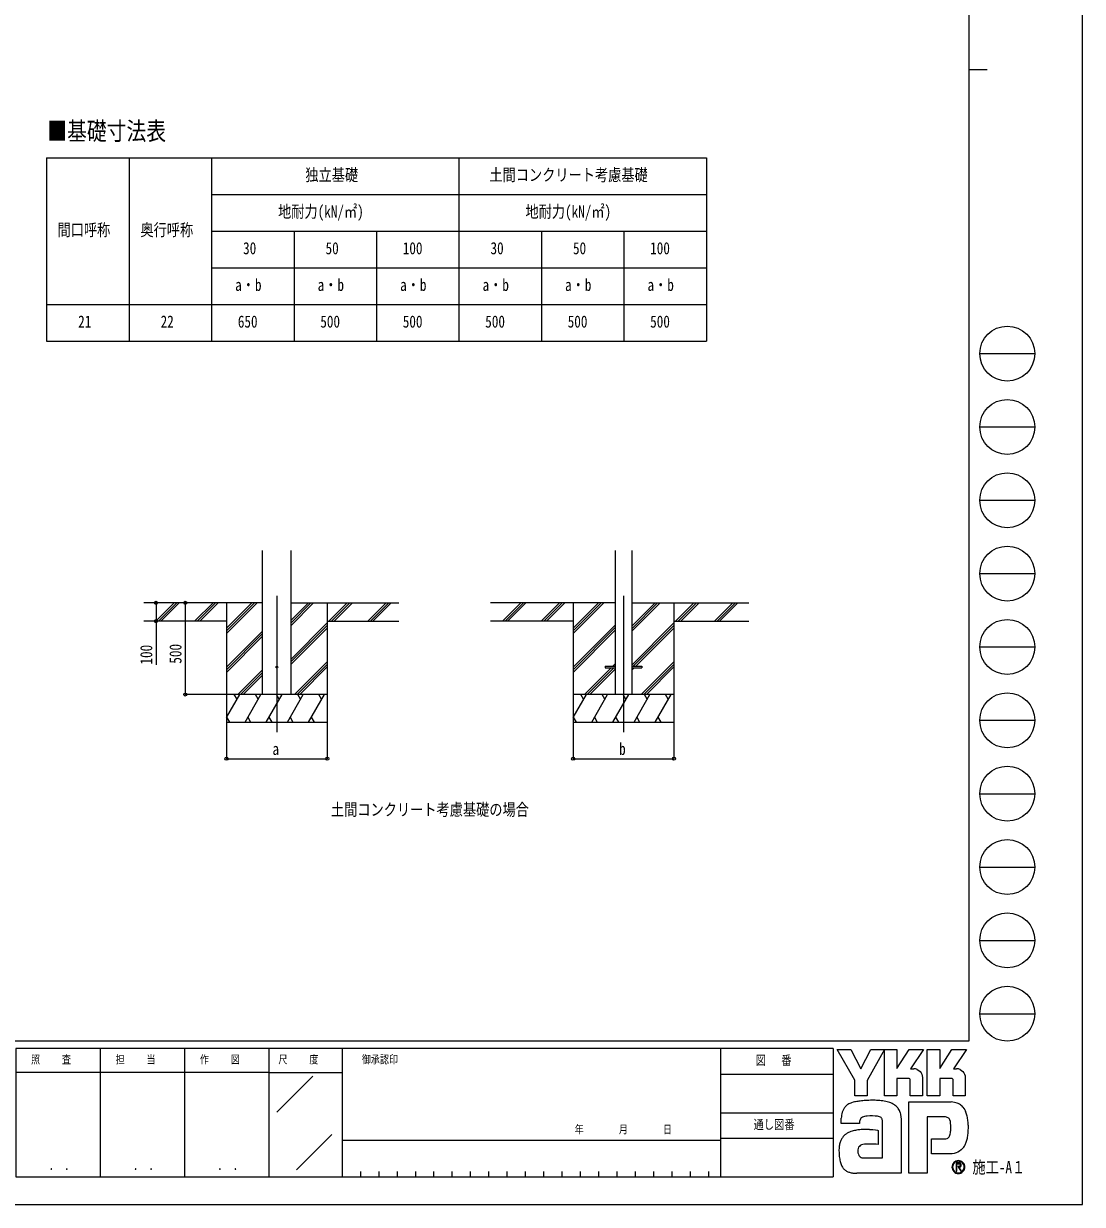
# Model space of a CAD drawing. Units: millimetres, scale not verified. Extents: x -8410 to 8410, y -5940 to 5940.
# Drawn here: x 2632 to 8410, y -5940 to 500 of the extents above; entities that cross this region are included whole.
import ezdxf
from ezdxf.enums import TextEntityAlignment as Align

# ---------------------------------------------------------------- set-up
doc = ezdxf.new("R2010")
doc.units = ezdxf.units.MM
doc.header["$LTSCALE"] = 30
doc.layers.add('0-1_TABLE1', color=7, linetype='Continuous', lineweight=18)
for name, color, linetype in [('0-2_USER1', 3, 'Continuous'), ('0-3_YKK_12', 2, 'Continuous'), ('0-4_YKK_13', 4, 'Continuous'), ('0-5_YKK_A1', 4, 'Continuous'), ('0-6_YKK_D', 6, 'Continuous'), ('0-7_YKK_ZWAK', 7, 'Continuous')]:
    doc.layers.add(name, color=color, linetype=linetype)
doc.styles.add('ＭＳ ゴシック', font='')
doc.styles.get('ＭＳ ゴシック').set_extended_font_data('MS Gothic')

msp = doc.modelspace()

# ---------------------------------------------------------------- linework, layer by layer
at = {"layer": '0-1_TABLE1'}
for p, q in [((2758, -232.88), (6358, -232.88)), ((2758, -232.88), (2758, -1232.88)), ((3208, -232.88), (3208, -1232.88)), ((3658, -232.88), (3658, -1232.88)), ((5008, -232.88), (5008, -1232.88)), ((3658, -432.88), (6358, -432.88)), ((3658, -632.88), (6358, -632.88)), ((4108, -632.88), (4108, -1232.88)), ((4558, -632.88), (4558, -1232.88)), ((5458, -632.88), (5458, -1232.88)), ((5908, -632.88), (5908, -1232.88)), ((3658, -832.88), (6358, -832.88)), ((2758, -1032.88), (6358, -1032.88)), ((2758, -1232.88), (6358, -1232.88))]:
    msp.add_line(p, q, dxfattribs=at)
msp.add_lwpolyline([(6358, -232.88), (6358, -632.88), (6358, -1232.88)], dxfattribs=at)
at = {"layer": '0-3_YKK_12'}
for p, q in [((4014.49, -2621.22), (4014.49, -3364.54)), ((5906.06, -2621.22), (5906.06, -3364.54))]:
    msp.add_line(p, q, dxfattribs=at)
at = {"layer": '0-4_YKK_13'}
for p, q in [((5806.06, -3004.96), (5806.06, -3013.96)), ((5806.06, -3004.96), (5860.86, -3004.96)), ((5806.06, -3013.96), (5860.86, -3013.96)), ((5951.26, -3004.96), (6006.06, -3004.96)), ((5951.26, -3013.96), (6006.06, -3013.96)), ((6006.06, -3004.96), (6006.06, -3013.96))]:
    msp.add_line(p, q, dxfattribs=at)
msp.add_circle((4014.49, -3009.46), 5, dxfattribs=at)
at = {"layer": '0-5_YKK_A1'}
for p, q in [((3936.74, -3159.46), (3936.74, -2374.11)), ((4092.24, -3159.46), (4092.24, -2374.11)), ((5860.86, -2374.11), (5860.86, -3159.46)), ((5951.26, -2374.11), (5951.26, -3159.46)), ((3936.74, -2659.46), (3288.54, -2659.46)), ((3355.23, -2758.06), (3453.82, -2659.46)), ((3367.96, -2759.46), (3467.97, -2659.46)), ((3382.11, -2759.46), (3482.11, -2659.46)), ((3567.36, -2758.06), (3665.96, -2659.46)), ((3580.1, -2759.46), (3680.1, -2659.46)), ((3594.24, -2759.46), (3694.24, -2659.46)), ((3739.49, -2659.46), (3739.49, -3309.46)), ((3739.49, -2826.34), (3906.37, -2659.46)), ((3739.49, -2812.2), (3892.23, -2659.46)), ((3739.49, -2798.06), (3878.09, -2659.46)), ((4092.24, -2781.96), (4214.74, -2659.46)), ((4092.24, -2767.82), (4200.6, -2659.46)), ((4092.24, -2753.67), (4186.46, -2659.46)), ((4092.24, -2659.46), (4680.11, -2659.46)), ((4289.49, -2659.46), (4289.49, -3309.46)), ((4298.59, -2759.46), (4398.59, -2659.46)), ((4312.73, -2759.46), (4412.73, -2659.46)), ((4326.87, -2759.46), (4426.87, -2659.46)), ((4510.72, -2759.46), (4610.72, -2659.46)), ((4524.86, -2759.46), (4624.86, -2659.46)), ((4539, -2759.46), (4639, -2659.46)), ((5860.86, -2659.46), (5180.11, -2659.46)), ((5246.8, -2758.06), (5345.39, -2659.46)), ((5259.53, -2759.46), (5359.54, -2659.46)), ((5273.68, -2759.46), (5373.68, -2659.46)), ((5458.93, -2758.06), (5557.53, -2659.46)), ((5471.67, -2759.46), (5571.67, -2659.46)), ((5485.81, -2759.46), (5585.81, -2659.46)), ((5631.06, -2659.46), (5631.06, -3309.46)), ((5631.06, -2826.34), (5797.94, -2659.46)), ((5631.06, -2812.2), (5783.8, -2659.46)), ((5631.06, -2798.06), (5769.66, -2659.46)), ((5951.26, -2814.51), (6106.31, -2659.46)), ((5951.26, -2800.37), (6092.17, -2659.46)), ((5951.26, -2786.22), (6078.03, -2659.46)), ((5951.26, -2659.46), (6589.27, -2659.46)), ((6181.06, -2659.46), (6181.06, -3309.46)), ((6190.16, -2759.46), (6290.16, -2659.46)), ((6204.3, -2759.46), (6304.3, -2659.46)), ((6218.44, -2759.46), (6318.44, -2659.46)), ((6402.29, -2759.46), (6502.29, -2659.46)), ((6416.43, -2759.46), (6516.43, -2659.46)), ((6430.57, -2759.46), (6530.57, -2659.46)), ((3739.49, -2759.46), (3288.54, -2759.46)), ((4092.24, -2965.8), (4289.49, -2768.56)), ((4289.49, -2759.46), (4680.11, -2759.46)), ((5631.06, -2759.46), (5180.11, -2759.46)), ((5951.26, -2998.35), (6181.06, -2768.56)), ((6181.06, -2759.46), (6589.27, -2759.46)), ((3739.49, -3010.19), (3936.74, -2812.94)), ((3739.49, -3024.33), (3936.74, -2827.08)), ((4092.24, -2979.95), (4289.49, -2782.7)), ((4092.24, -2994.09), (4289.49, -2796.84)), ((5631.06, -3010.19), (5860.86, -2780.39)), ((5631.06, -3024.33), (5860.86, -2794.53)), ((5631.06, -3038.47), (5860.86, -2808.67)), ((5958.8, -3004.96), (6181.06, -2782.7)), ((5972.94, -3004.96), (6181.06, -2796.84)), ((3739.49, -3038.47), (3936.74, -2841.22)), ((3802.35, -3159.46), (3936.74, -3025.07)), ((4110.71, -3159.46), (4289.49, -2980.69)), ((4124.86, -3159.46), (4289.49, -2994.83)), ((4139, -3159.46), (4289.49, -3008.97)), ((5693.92, -3159.46), (5839.42, -3013.96)), ((5708.06, -3159.46), (5853.56, -3013.96)), ((5722.2, -3159.46), (5860.86, -3020.8)), ((5848.42, -3004.96), (5860.86, -2992.52)), ((5951.26, -3026.64), (5963.94, -3013.96)), ((6002.29, -3159.46), (6181.06, -2980.69)), ((6016.43, -3159.46), (6181.06, -2994.83)), ((6030.57, -3159.46), (6181.06, -3008.97)), ((3816.49, -3159.46), (3936.74, -3039.21)), ((3830.63, -3159.46), (3936.74, -3053.35)), ((4289.49, -3159.46), (3739.49, -3159.46)), ((3739.49, -3284.91), (3811.92, -3159.46)), ((3796.92, -3185.44), (3781.92, -3159.46)), ((3840.79, -3309.46), (3927.39, -3159.46)), ((3912.39, -3185.44), (3897.39, -3159.46)), ((3956.26, -3309.46), (4042.86, -3159.46)), ((4027.86, -3185.44), (4012.86, -3159.46)), ((4071.73, -3309.46), (4158.33, -3159.46)), ((4143.33, -3185.44), (4128.33, -3159.46)), ((4187.2, -3309.46), (4273.8, -3159.46)), ((4258.8, -3185.44), (4243.8, -3159.46)), ((6181.06, -3159.46), (5631.06, -3159.46)), ((5631.06, -3284.91), (5703.49, -3159.46)), ((5688.49, -3185.44), (5673.49, -3159.46)), ((5732.36, -3309.46), (5818.96, -3159.46)), ((5803.96, -3185.44), (5788.96, -3159.46)), ((5847.83, -3309.46), (5934.43, -3159.46)), ((5919.43, -3185.44), (5904.43, -3159.46)), ((5963.3, -3309.46), (6049.9, -3159.46)), ((6034.9, -3185.44), (6019.9, -3159.46)), ((6078.77, -3309.46), (6165.37, -3159.46)), ((6150.37, -3185.44), (6135.37, -3159.46)), ((3740.32, -3283.48), (3755.31, -3309.46)), ((3855.79, -3283.48), (3870.78, -3309.46)), ((3971.26, -3283.48), (3986.25, -3309.46)), ((4086.73, -3283.48), (4101.73, -3309.46)), ((4202.2, -3283.48), (4217.19, -3309.46)), ((5631.89, -3283.48), (5646.89, -3309.46)), ((5747.36, -3283.48), (5762.35, -3309.46)), ((5862.83, -3283.48), (5877.82, -3309.46)), ((5978.3, -3283.48), (5993.3, -3309.46)), ((6093.77, -3283.48), (6108.76, -3309.46)), ((3739.49, -3309.46), (4289.49, -3309.46)), ((5631.06, -3309.46), (6181.06, -3309.46))]:
    msp.add_line(p, q, dxfattribs=at)
at = {"layer": '0-6_YKK_D'}
for p, q in [((3514.43, -2659.46), (3514.43, -3159.46)), ((3738.49, -3159.46), (3513.43, -3159.46)), ((3739.49, -3309.46), (3739.49, -3510.46)), ((4289.49, -3309.46), (4289.49, -3510.46)), ((5631.06, -3309.46), (5631.06, -3510.46)), ((6181.06, -3309.46), (6181.06, -3510.46)), ((3739.49, -3509.46), (4289.49, -3509.46)), ((5631.06, -3509.46), (6181.06, -3509.46))]:
    msp.add_line(p, q, dxfattribs=at)
msp.add_lwpolyline([(3355.15, -2659.46), (3355.15, -2759.46), (3355.15, -2996.66)], dxfattribs=at)
for centre in [(3355.15, -2659.46), (3514.43, -2659.46), (3355.15, -2759.46), (3514.43, -3159.46), (3739.49, -3509.46), (4289.49, -3509.46), (5631.06, -3509.46), (6181.06, -3509.46)]:
    msp.add_circle(centre, 8.5, dxfattribs=at)
at = {"layer": '0-7_YKK_ZWAK'}
for p, q in [((7790.04, 5550), (7790.04, -5050)), ((7790.04, 250), (7890.04, 250)), ((7850.04, -1300), (8150.04, -1300)), ((7850.04, -1700), (8150.04, -1700)), ((7850.04, -2100), (8150.04, -2100)), ((7850.04, -2500), (8150.04, -2500)), ((7850.04, -2900), (8150.04, -2900)), ((7850.04, -3300), (8150.04, -3300)), ((7850.04, -3700), (8150.04, -3700)), ((7850.04, -4100), (8150.04, -4100)), ((7850.04, -4500), (8150.04, -4500)), ((7850.04, -4900), (8150.04, -4900)), ((7790.04, -5050), (-7809.96, -5050)), ((3050.04, -5090), (3050.04, -5790)), ((3510.04, -5090), (3510.04, -5790)), ((3970.04, -5090), (3970.04, -5790)), ((4370.04, -5090), (3970.04, -5090)), ((6435.04, -5090), (4370.04, -5090)), ((4370.04, -5090), (4370.04, -5790)), ((6435.04, -5090), (6435.04, -5790)), ((7050.04, -5090), (6435.04, -5090)), ((7050.04, -5090), (7050.04, -5790)), ((3970.04, -5220), (2590.04, -5220)), ((3970.04, -5220), (4370.04, -5220)), ((4014.21, -5436.58), (4210.07, -5240.72)), ((6435.04, -5230), (7050.04, -5230)), ((6435.04, -5440), (7050.04, -5440)), ((4121.34, -5751.98), (4313.78, -5559.54)), ((4370.04, -5590), (6435.04, -5590)), ((7050.04, -5580), (6435.04, -5580)), ((2590.04, -5790), (3970.04, -5790)), ((3970.04, -5790), (4370.04, -5790)), ((4370.04, -5790), (6435.04, -5790)), ((4470.04, -5760), (4470.04, -5790)), ((4570.04, -5760), (4570.04, -5790)), ((4670.04, -5760), (4670.04, -5790)), ((4770.04, -5760), (4770.04, -5790)), ((4870.04, -5760), (4870.04, -5790)), ((4970.04, -5760), (4970.04, -5790)), ((5070.04, -5760), (5070.04, -5790)), ((5170.04, -5760), (5170.04, -5790)), ((5270.04, -5760), (5270.04, -5790)), ((5370.04, -5760), (5370.04, -5790)), ((5470.04, -5760), (5470.04, -5790)), ((5570.04, -5760), (5570.04, -5790)), ((5670.04, -5760), (5670.04, -5790)), ((5770.04, -5760), (5770.04, -5790)), ((5870.04, -5760), (5870.04, -5790)), ((5970.04, -5760), (5970.04, -5790)), ((6070.04, -5760), (6070.04, -5790)), ((6170.04, -5760), (6170.04, -5790)), ((6270.04, -5760), (6270.04, -5790)), ((6370.04, -5760), (6370.04, -5790)), ((6435.04, -5790), (7050.04, -5790)), ((7733.35, -5767.96), (7733.35, -5767.96))]:
    msp.add_line(p, q, dxfattribs=at)
for points in [[(-8410, -5940), (8410, -5940), (8410, 5940), (-8410, 5940)], [(7072.04, -5096), (7145.66, -5096), (7200.94, -5200.2), (7256.08, -5096), (7329.75, -5096), (7235.34, -5263.98), (7235.34, -5348.27), (7168.19, -5348.27), (7168.19, -5261.71)]]:
    msp.add_lwpolyline(points, close=True, dxfattribs=at)
for points in [[(3970.04, -5090), (2590.04, -5090), (2590.04, -5790)], [(7461.09, -5253.22), (7397.54, -5253.22), (7397.54, -5348.19), (7329.83, -5348.19), (7329.83, -5096), (7397.54, -5096), (7397.54, -5199.17), (7464.14, -5096), (7543.68, -5096), (7472.32, -5200.42), (7474.85, -5200.42), (7477.64, -5200.42), (7480.51, -5200.42), (7483.26, -5200.42), (7485.73, -5200.42), (7487.72, -5200.42), (7489.05, -5200.42), (7489.53, -5200.42)], [(7695.02, -5253.22), (7631.54, -5253.22), (7631.54, -5348.27), (7563.79, -5348.27), (7563.79, -5096), (7631.54, -5096), (7631.54, -5199.17), (7698.06, -5096), (7777.61, -5096), (7706.25, -5200.42), (7708.8, -5200.42), (7711.61, -5200.42), (7714.47, -5200.42), (7717.23, -5200.42), (7719.68, -5200.42), (7721.66, -5200.42), (7722.98, -5200.42), (7723.46, -5200.42)], [(7509.01, -5204.43), (7517.1, -5209.04), (7523.95, -5215.07), (7529.45, -5222.24), (7533.51, -5230.3), (7536.02, -5238.99), (7536.88, -5248.07), (7536.88, -5348.44), (7470.82, -5348.44), (7470.82, -5262.82)], [(7742.96, -5204.43), (7751.07, -5209.04), (7757.95, -5215.07), (7763.48, -5222.24), (7767.56, -5230.3), (7770.09, -5238.99), (7770.96, -5248.07), (7770.96, -5348.27), (7704.75, -5348.27), (7704.75, -5262.82)], [(7657.74, -5463.01), (7562.39, -5463.01), (7562.39, -5770), (7462.46, -5770), (7462.46, -5381.58), (7694.7, -5381.58)], [(7757.43, -5409.02), (7763.94, -5417.25), (7768.83, -5425.22), (7772.23, -5432.43)], [(7209.59, -5464.62), (7204.95, -5467.24), (7201.32, -5470.44), (7198.58, -5474.17), (7196.58, -5478.39), (7195.21, -5483.06), (7194.32, -5488.14), (7193.78, -5493.58), (7193.46, -5499.33), (7093.49, -5499.58), (7093.78, -5485.91), (7094.34, -5470.54)], [(7415.42, -5438.33), (7418.25, -5449.8), (7419.86, -5462.09), (7420.37, -5475.17), (7420.37, -5770), (7179.1, -5770)], [(7247.89, -5531.05), (7266.81, -5532.3), (7281.69, -5533.97), (7291.42, -5535.53), (7294.91, -5536.47), (7294.91, -5612.95), (7283.84, -5611.78), (7271.71, -5611.12), (7259.29, -5610.87), (7247.37, -5610.9), (7236.74, -5611.12), (7228.17, -5611.42), (7222.45, -5611.68), (7220.37, -5611.78), (7211.72, -5613.36), (7204.27, -5615.84), (7198, -5619.22), (7192.93, -5623.54), (7189.05, -5628.79), (7186.37, -5635.01), (7184.87, -5642.2), (7184.57, -5650.38), (7185.52, -5659.38), (7187.44, -5666.81), (7190.19, -5672.83), (7193.65, -5677.58), (7197.72, -5681.19), (7202.27, -5683.81), (7207.17, -5685.58), (7212.32, -5686.65), (7318.52, -5686.65), (7318.52, -5490.15), (7318.56, -5486.25), (7318.35, -5482.44), (7317.85, -5478.77), (7317, -5475.29), (7315.72, -5472.05), (7313.97, -5469.09), (7311.67, -5466.48), (7308.78, -5464.25)], [(7308.78, -5464.25), (7302.55, -5461.8), (7292.59, -5459.73), (7279.88, -5458.2), (7265.41, -5457.39), (7250.17, -5457.45), (7235.13, -5458.57)], [(7691.65, -5521.99), (7691.53, -5509.26), (7690.92, -5497.8), (7689.48, -5487.72), (7686.87, -5479.19)], [(7749.13, -5641.94), (7739.9, -5649.11), (7730.29, -5654.75), (7720.37, -5658.96), (7710.2, -5661.84), (7699.87, -5663.49), (7689.44, -5664.02), (7586.72, -5664.02), (7586.72, -5583.33), (7644.64, -5583.33), (7655.32, -5583.18), (7664.71, -5582.27), (7672.77, -5579.9)], [(7749.21, -5725.19), (7749.16, -5724.02), (7749.02, -5722.89), (7748.77, -5721.81), (7748.44, -5720.78), (7748.01, -5719.8), (7747.48, -5718.88), (7746.87, -5718.02), (7746.16, -5717.22), (7745.23, -5716.41), (7744.21, -5715.69), (7743.08, -5715.08), (7741.86, -5714.58), (7740.56, -5714.19), (7739.17, -5713.91), (7737.7, -5713.74), (7736.16, -5713.69), (7721, -5713.69), (7721, -5758.28), (7725.58, -5758.28), (7725.58, -5718.23), (7736.16, -5718.23), (7737.25, -5718.27), (7738.27, -5718.38), (7739.24, -5718.55), (7740.13, -5718.8), (7740.94, -5719.11), (7741.69, -5719.49), (7742.35, -5719.94), (7742.93, -5720.44)], [(7744.72, -5725.19), (7744.44, -5727.34), (7743.67, -5729.03), (7742.52, -5730.31), (7741.09, -5731.25), (7739.49, -5731.89), (7737.81, -5732.28), (7736.16, -5732.48), (7734.66, -5732.53), (7730.69, -5732.53), (7732.69, -5735.94), (7745.79, -5758.43), (7751.03, -5758.43), (7738.4, -5736.78), (7739.58, -5736.55), (7740.71, -5736.25), (7741.78, -5735.89), (7742.79, -5735.46), (7743.74, -5734.98), (7744.62, -5734.43), (7745.43, -5733.82), (7746.16, -5733.15)]]:
    msp.add_lwpolyline(points, dxfattribs=at)
for centre in [(8000.04, -1300), (8000.04, -1700), (8000.04, -2100), (8000.04, -2500), (8000.04, -2900), (8000.04, -3300), (8000.04, -3700), (8000.04, -4100), (8000.04, -4500), (8000.04, -4900)]:
    msp.add_circle(centre, 150, dxfattribs=at)
for centre, radius, start, end in [((7489.63, -5250.38), 49.95, 78.26798, 90.11215), ((7490.35, -5246.74), 46.25, 66.19963, 78.22058), ((7723.56, -5250.47), 50.04, 78.27851, 90.10826), ((7724.25, -5246.96), 46.47, 66.2483, 78.23226), ((7461.45, -5262.59), 9.38, 358.57817, 92.1683), ((7695.42, -5262.54), 9.33, 358.29941, 92.43455), ((7169.87, -5455.68), 72.15, 138.03852, 152.12015), ((7169.86, -5456.02), 72.36, 122.60463, 137.83438), ((7179.43, -5471.49), 90.56, 108.37421, 122.42809), ((7194.59, -5525.38), 146.5, 100.93159, 107.35499), ((7244.11, -5765.63), 391.8, 97.86054, 101.37938), ((7267.36, -5927.16), 554.99, 94.90201, 97.9576), ((7268.94, -5940.09), 568, 91.6169, 94.94971), ((7266.74, -5848.12), 476.01, 87.51794, 91.66439), ((7272.92, -5715.55), 343.3, 81.92631, 87.59083), ((7291.17, -5590.46), 216.88, 73.67137, 82.05943), ((7318.25, -5499.84), 122.3, 60.60528, 73.9085), ((7329.34, -5477.73), 97.61, 52.17347, 59.90542), ((7339.25, -5464.9), 81.39, 43.55042, 52.14561), ((7344.71, -5459.62), 73.79, 34.48659, 43.50182), ((7690.91, -5488.43), 106.91, 78.73198, 87.96551), ((7694.04, -5472.4), 90.58, 69.03034, 78.69541), ((7696.97, -5464.6), 82.25, 59.39484, 68.9885), ((7698.32, -5462.23), 79.52, 50.3012, 59.3616), ((7697.83, -5462.79), 80.27, 42.05209, 50.28551), ((7275.61, -5480.92), 181.57, 171.55622, 176.72493), ((7214.08, -5471.73), 119.36, 163.48385, 171.57982), ((7183.21, -5462.58), 87.16, 152.2125, 163.4865), ((7235.98, -5527.26), 67.97, 102.4979, 112.84632), ((7249.13, -5583.99), 126.2, 96.37207, 102.75341), ((7344.75, -5459.5), 73.7, 25.58915, 34.43128), ((7338.19, -5462.58), 80.94, 17.43089, 25.54591), ((7658.28, -5512.02), 49.01, 77.94572, 90.63794), ((7662.54, -5492.03), 28.57, 60.20991, 77.92418), ((7665.3, -5486.84), 22.7, 39.8078, 59.75378), ((7661.42, -5489.81), 27.58, 22.65544, 39.38165), ((7658.18, -5485.62), 125.84, 14.76267, 25.00486), ((7581, -5506.66), 205.84, 7.9139, 14.95041), ((7214.05, -5743.23), 211.28, 99.87193, 106.59825), ((7225.29, -5806.54), 275.59, 94.78469, 99.91711), ((7230.76, -5869.54), 338.82, 90.80099, 94.81812), ((7231.59, -5916.45), 385.74, 87.57779, 90.82714), ((7464.41, -5523.15), 227.25, 355.2339, 0.29193), ((7503.91, -5517.87), 283.74, 2.54376, 8.01251), ((7472.34, -5521), 315.35, 352.8937, 357.82206), ((7459.73, -5520.19), 327.99, 357.76419, 2.60674), ((7184.91, -5632.58), 101.81, 153.89178, 164.94341), ((7169.86, -5625.34), 85.1, 142.04688, 153.80771), ((7166.95, -5623.26), 81.53, 130.60221, 141.94427), ((7171.75, -5629.03), 89.03, 120.60724, 130.53081), ((7181.23, -5645.15), 107.73, 112.58838, 120.58162), ((7193.99, -5675.8), 140.93, 106.61303, 112.59024), ((7663.44, -5558.86), 23.02, 293.91672, 314.09376), ((7660.3, -5556.09), 27.2, 314.78099, 333.92928), ((7640.1, -5546.28), 49.66, 334.00676, 347.34989), ((7584.99, -5533.52), 106.22, 347.14308, 355.40008), ((7626.81, -5550.23), 157.95, 339.22498, 347.31457), ((7538.3, -5529.59), 248.83, 347.15166, 352.97565), ((7276.27, -5646.97), 194.58, 174.55588, 182.47272), ((7384.99, -5645.26), 303.3, 181.90948, 187.89042), ((7217.96, -5641.39), 136.01, 164.97537, 174.56739), ((7682.46, -5566.77), 100.47, 311.57033, 318.66243), ((7670.83, -5556.57), 115.94, 318.67367, 325.29112), ((7700.72, -5578.85), 78.7, 326.23251, 339.61931), ((7257.39, -5663.21), 174.43, 187.80471, 196.36971), ((7190.01, -5683.12), 104.18, 196.3102, 208.20993), ((7733.4, -5736.38), 35.28, 90.09157, 179.92363), ((7733.18, -5736.27), 31.37, 134.8007, 180.12175), ((7733.27, -5736.09), 31.31, 89.86602, 135.149), ((7733.4, -5736.31), 35.22, 44.93442, 90.08536), ((7733.41, -5736.33), 31.55, 45.03108, 90.11509), ((7738.02, -5725.01), 6.71, 358.3894, 42.86139), ((7738.15, -5725.51), 11.07, 316.37674, 1.6565), ((7733.43, -5736.34), 31.54, 0.00643, 45.07115), ((7733.68, -5736.2), 34.94, 359.78949, 45.13288), ((7160.67, -5698.73), 70.94, 208.29777, 223.35561), ((7154.05, -5704.55), 62.13, 223.64205, 239.63663), ((7159.54, -5694.56), 73.53, 239.8785, 253.65355), ((7169.6, -5660.02), 109.51, 253.69102, 263.74909), ((7178.12, -5584.19), 185.81, 263.68487, 270.30455), ((7733.19, -5736.42), 35.07, 179.86065, 225.14399), ((7733.05, -5736.47), 31.25, 179.75513, 225.29722), ((7733.36, -5736.42), 35.18, 224.94536, 269.98445), ((7733.29, -5736.75), 31.21, 224.62822, 270.10973), ((7733.35, -5736.25), 35.36, 269.98802, 314.93777), ((7733.3, -5736.28), 31.68, 270.09072, 359.90926), ((7733.59, -5736.48), 35.03, 314.92572, 0.23508)]:
    msp.add_arc(centre, radius, start, end, dxfattribs=at)

# ---------------------------------------------------------------- texts
at = {"layer": '0-1_TABLE1', "style": 'ＭＳ ゴシック', "width": 0.8}
for s, p in [('独立基礎', (4169.8, -377.88)), ('土間コンクリート考慮基礎', (5174.2, -377.88)), ('地耐力(kN/㎡)', (4021, -577.88)), ('地耐力(kN/㎡)', (5371, -577.88)), ('間口呼称', (2817.4, -677.88)), ('奥行呼称', (3269.8, -677.88)), ('30', (3830.2, -777.88)), ('50', (4280.2, -777.88)), ('100', (4701.4, -777.88)), ('30', (5180.2, -777.88)), ('50', (5630.2, -777.88)), ('100', (6051.4, -777.88)), ('a・b', (3787, -977.88)), ('a・b', (4237, -977.88)), ('a・b', (4687, -977.88)), ('a・b', (5137, -977.88)), ('a・b', (5587, -977.88)), ('a・b', (6037, -977.88)), ('21', (2930.2, -1177.88)), ('22', (3380.2, -1177.88)), ('650', (3801.4, -1177.88)), ('500', (4251.4, -1177.88)), ('500', (4701.4, -1177.88)), ('500', (5151.4, -1177.88)), ('500', (5601.4, -1177.88)), ('500', (6051.4, -1177.88))]:
    msp.add_text(s, height=65.98, dxfattribs=at).set_placement(p, align=Align.BOTTOM_LEFT)
at = {"layer": '0-2_USER1', "style": 'ＭＳ ゴシック', "width": 0.8}
for s, height, p in [('■基礎寸法表', 98.97, (2761.78, -165.18)), ('土間コンクリート考慮基礎の場合', 65.98, (4309.66, -3839.5))]:
    msp.add_text(s, height=height, dxfattribs=at).set_placement(p, align=Align.BOTTOM_LEFT)
at = {"layer": '0-6_YKK_D', "style": 'ＭＳ ゴシック', "width": 0.8}
for s, p in [('100', (3354.35, -2995.86)), ('500', (3513.63, -2991.06))]:
    msp.add_text(s, height=65.98, rotation=90, dxfattribs=at).set_placement(p, align=Align.BOTTOM_LEFT)
for s, p in [('a', (3990.49, -3508.66)), ('b', (5882.06, -3508.66))]:
    msp.add_text(s, height=65.98, dxfattribs=at).set_placement(p, align=Align.BOTTOM_LEFT)
at = {"layer": '0-7_YKK_ZWAK', "style": 'ＭＳ ゴシック', "width": 0.8}
for s, height, p in [('照     査', 43.99, (2672.84, -5185)), ('担     当', 43.99, (3134.44, -5185)), ('作     図', 43.99, (3594.44, -5185)), ('尺     度', 43.99, (4022.84, -5185)), ('御承認印', 43.99, (4478.28, -5185)), ('図\u3000 番', 51.32, (6626.81, -5195)), ('通し図番', 51.32, (6615.61, -5545)), ('年        月        日', 43.99, (5639.81, -5566.43)), ('施工-A１', 65.98, (7810.04, -5790)), ('． ．', 51.83, (2770, -5768.7)), ('． ．', 51.83, (3230, -5768.7)), ('． ．', 51.83, (3690, -5768.7))]:
    msp.add_text(s, height=height, dxfattribs=at).set_placement(p, align=Align.BOTTOM_LEFT)

doc.saveas('drawing.dxf')
